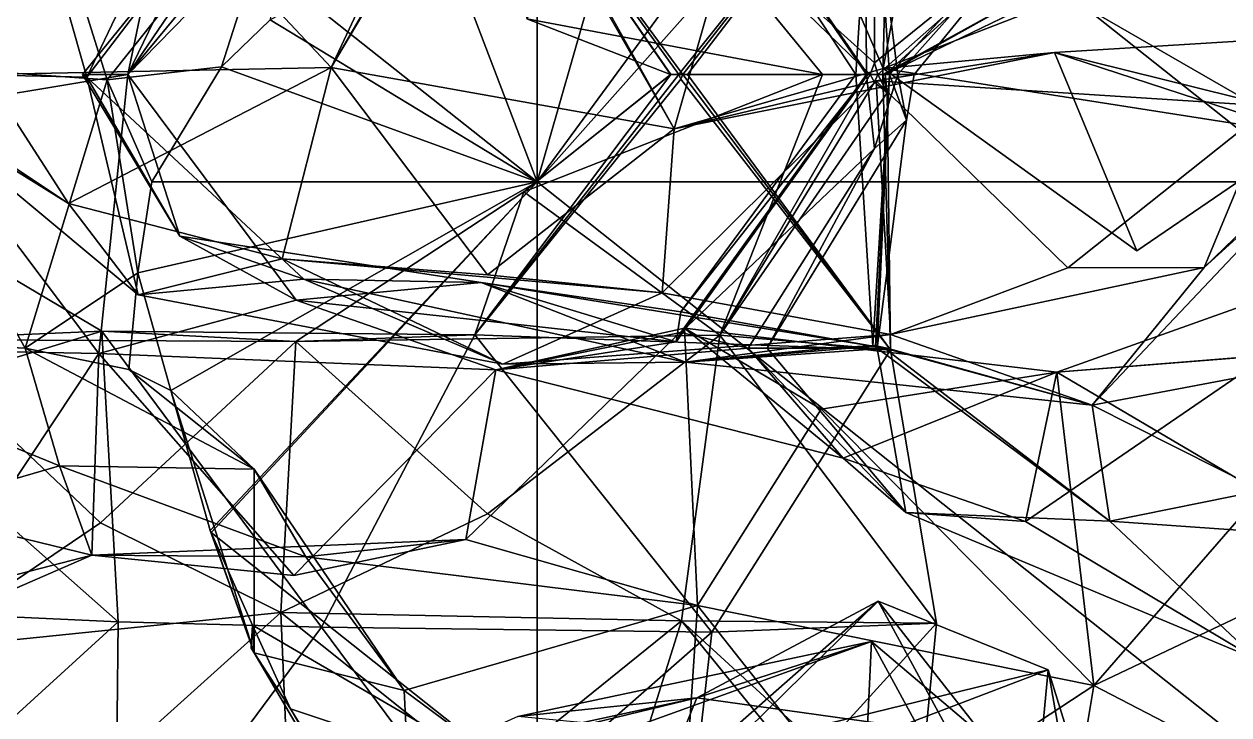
# Model space of a CAD drawing. Extents: x 290034 to 295698, y 4553723 to 4561693.
# Drawn here: x 294186.6 to 294265, y 4559275 to 4559320 of the extents above; entities that cross this region are included whole.
import ezdxf

# ---------------------------------------------------------------- set-up
doc = ezdxf.new("R2010")
doc.units = 0
doc.layers.add('Au_ppm_Pref_-_0_2', color=7, linetype='CONTINUOUS')

msp = doc.modelspace()

# ---------------------------------------------------------------- linework, layer by layer
at = {"layer": 'Au_ppm_Pref_-_0_2'}
for points in [[(294201.362, 4559338.942, 1860.207), (294190.685, 4559316.561, 1859.151), (294185.561, 4559334.552, 1858.657)], [(294197.74, 4559325.82, 1864.948), (294190.685, 4559316.561, 1859.151), (294201.362, 4559338.942, 1860.207)], [(294241.962, 4559317.489, 1811.746), (294226.609, 4559331.372, 1813.852), (294242.009, 4559337.862, 1816.168)], [(294241.962, 4559317.489, 1811.746), (294242.009, 4559337.862, 1816.168), (294254.561, 4559327.673, 1813.787)], [(294254.561, 4559321.804, 1831.002), (294270.12, 4559312.811, 1835.297), (294268.085, 4559335.529, 1830.456)], [(294174.152, 4559334.523, 1846.656), (294184.073, 4559316.734, 1843.598), (294190.927, 4559333.92, 1841.867)], [(294191.999, 4559316.383, 1893.93), (294176.148, 4559317.516, 1889.755), (294186.32, 4559334.552, 1891.178)], [(294190.685, 4559316.561, 1859.151), (294176.632, 4559316.873, 1853.294), (294185.561, 4559334.552, 1858.657)], [(294191.999, 4559316.383, 1893.93), (294186.32, 4559334.552, 1891.178), (294204.018, 4559331.457, 1893.544)], [(294206.588, 4559317.189, 1841.887), (294214.735, 4559334.552, 1841.191), (294190.927, 4559333.92, 1841.867)], [(294206.588, 4559317.189, 1841.887), (294216.357, 4559333.977, 1841.191), (294214.735, 4559334.552, 1841.191)], [(294206.588, 4559317.189, 1841.887), (294228.927, 4559313.202, 1840.49), (294216.764, 4559334.364, 1841.128)], [(294206.588, 4559317.189, 1841.887), (294216.764, 4559334.364, 1841.128), (294216.357, 4559333.977, 1841.191)], [(294219.326, 4559320.357, 1811.494), (294228.677, 4559316.734, 1805.878), (294216.569, 4559334.293, 1805.616)], [(294242.946, 4559333.922, 1805.022), (294216.569, 4559334.293, 1805.616), (294229.363, 4559316.918, 1805.493)], [(294228.677, 4559316.734, 1805.878), (294228.703, 4559316.734, 1805.555), (294216.569, 4559334.293, 1805.616)], [(294228.703, 4559316.734, 1805.555), (294229.22, 4559316.734, 1805.487), (294216.569, 4559334.293, 1805.616)], [(294229.22, 4559316.734, 1805.487), (294229.363, 4559316.918, 1805.493), (294216.569, 4559334.293, 1805.616)], [(294216.764, 4559334.364, 1841.128), (294228.927, 4559313.202, 1840.49), (294217.008, 4559334.552, 1841.076)], [(294228.927, 4559313.202, 1840.49), (294235.031, 4559334.552, 1836.398), (294217.008, 4559334.552, 1841.076)], [(294235.031, 4559334.552, 1836.398), (294228.927, 4559313.202, 1840.49), (294242.534, 4559317.125, 1835.5)], [(294241.544, 4559316.734, 1870.887), (294229.363, 4559334.364, 1870.95), (294229.309, 4559334.476, 1870.887)], [(294241.544, 4559316.734, 1870.887), (294229.309, 4559334.476, 1870.887), (294229.363, 4559334.084, 1870.731)], [(294241.451, 4559316.734, 1871.128), (294241.337, 4559333.73, 1877.057), (294229.363, 4559334.364, 1870.95)], [(294241.544, 4559316.734, 1870.887), (294241.451, 4559316.734, 1871.128), (294229.363, 4559334.364, 1870.95)], [(294235.031, 4559334.552, 1836.398), (294242.534, 4559317.125, 1835.5), (294245.742, 4559334.552, 1831.094)], [(294242.534, 4559317.125, 1835.5), (294254.561, 4559321.804, 1831.002), (294245.742, 4559334.552, 1831.094)], [(294196.353, 4559331.059, 1877.481), (294179.036, 4559334.061, 1883.545), (294179.515, 4559314.447, 1877.447)], [(294190.927, 4559333.92, 1841.867), (294184.073, 4559316.734, 1843.598), (294206.588, 4559317.189, 1841.887)], [(294204.831, 4559333.609, 1870.887), (294204.164, 4559329.813, 1872.467), (294193.353, 4559316.734, 1870.733)], [(294204.164, 4559327.801, 1868.637), (294204.831, 4559333.609, 1870.887), (294193.353, 4559316.734, 1870.733)], [(294240.746, 4559316.734, 1870.314), (294229.363, 4559334.084, 1870.731), (294241.825, 4559333.383, 1864.463)], [(294241.544, 4559316.734, 1870.887), (294229.363, 4559334.084, 1870.731), (294240.746, 4559316.734, 1870.314)], [(294229.486, 4559316.734, 1805.496), (294242.946, 4559333.922, 1805.022), (294229.363, 4559316.918, 1805.493)], [(294229.79, 4559316.734, 1805.555), (294242.946, 4559333.922, 1805.022), (294229.486, 4559316.734, 1805.496)], [(294242.521, 4559316.734, 1811.231), (294242.946, 4559333.922, 1805.022), (294229.79, 4559316.734, 1805.555)], [(294242.948, 4559316.734, 1870.422), (294240.746, 4559316.734, 1870.314), (294241.825, 4559333.383, 1864.463)], [(294243.496, 4559316.734, 1871.611), (294256.181, 4559331.009, 1871.39), (294241.337, 4559333.73, 1877.057)], [(294241.451, 4559316.734, 1871.128), (294243.496, 4559316.734, 1871.611), (294241.337, 4559333.73, 1877.057)], [(294242.948, 4559316.734, 1870.422), (294241.825, 4559333.383, 1864.463), (294256.181, 4559331.009, 1871.39)], [(294254.561, 4559323.402, 1807.778), (294242.946, 4559333.922, 1805.022), (294242.521, 4559316.734, 1811.231)], [(294236.168, 4559331.794, 1897.101), (294240.691, 4559333.023, 1897.174), (294220, 4559309.761, 1897.309)], [(294240.691, 4559333.023, 1897.174), (294270, 4559309.761, 1898.476), (294220, 4559309.761, 1897.309)], [(294270, 4559309.761, 1898.476), (294240.691, 4559333.023, 1897.174), (294270, 4559325.823, 1895.47)], [(294226.084, 4559330.959, 1896.888), (294236.168, 4559331.794, 1897.101), (294220, 4559309.761, 1897.309)], [(294196.353, 4559331.059, 1877.481), (294179.515, 4559314.447, 1877.447), (294193.353, 4559316.734, 1870.733)], [(294199.441, 4559317.231, 1898.656), (294191.999, 4559316.383, 1893.93), (294204.018, 4559331.457, 1893.544)], [(294196.353, 4559331.059, 1877.481), (294193.353, 4559316.734, 1870.733), (294204.164, 4559329.813, 1872.467)], [(294199.441, 4559317.231, 1898.656), (294204.018, 4559331.457, 1893.544), (294202.627, 4559320.292, 1899.1)], [(294226.609, 4559331.372, 1813.852), (294238.581, 4559316.734, 1811.494), (294219.326, 4559320.357, 1811.494)], [(294220, 4559330.644, 1896.755), (294226.084, 4559330.959, 1896.888), (294220, 4559309.761, 1897.309)], [(294241.962, 4559317.489, 1811.746), (294241.691, 4559316.734, 1811.622), (294226.609, 4559331.372, 1813.852)], [(294226.609, 4559331.372, 1813.852), (294241.691, 4559316.734, 1811.622), (294238.581, 4559316.734, 1811.494)], [(294244.542, 4559316.734, 1870.887), (294242.948, 4559316.734, 1870.422), (294256.181, 4559331.009, 1871.39)], [(294243.496, 4559316.734, 1871.611), (294244.542, 4559316.734, 1870.887), (294256.181, 4559331.009, 1871.39)], [(294220, 4559309.761, 1897.309), (294212.474, 4559329.481, 1897.939), (294220, 4559330.644, 1896.755)], [(294205.013, 4559321.656, 1899.29), (294212.474, 4559329.481, 1897.939), (294220, 4559309.761, 1897.309)], [(294204.164, 4559327.801, 1868.637), (294193.353, 4559316.734, 1870.733), (294197.74, 4559325.82, 1864.948)], [(294241.962, 4559317.489, 1811.746), (294254.561, 4559327.673, 1813.787), (294242.178, 4559316.734, 1811.596)], [(294254.561, 4559327.673, 1813.787), (294242.654, 4559316.734, 1811.494), (294242.178, 4559316.734, 1811.596)], [(294254.561, 4559327.673, 1813.787), (294260.912, 4559325.571, 1811.494), (294242.654, 4559316.734, 1811.494)], [(294193.353, 4559316.734, 1870.733), (294190.406, 4559316.734, 1864.948), (294197.74, 4559325.82, 1864.948)], [(294197.74, 4559325.82, 1864.948), (294190.406, 4559316.734, 1864.948), (294190.685, 4559316.561, 1859.151)], [(294254.561, 4559323.402, 1807.778), (294242.654, 4559316.734, 1811.494), (294260.912, 4559325.571, 1811.494)], [(294254.561, 4559323.402, 1807.778), (294242.521, 4559316.734, 1811.231), (294242.654, 4559316.734, 1811.494)], [(294202.627, 4559320.292, 1899.1), (294205.013, 4559321.656, 1899.29), (294220, 4559309.761, 1897.309)], [(294242.534, 4559317.125, 1835.5), (294270.12, 4559312.811, 1835.297), (294254.561, 4559321.804, 1831.002)], [(294199.441, 4559317.231, 1898.656), (294202.627, 4559320.292, 1899.1), (294220, 4559309.761, 1897.309)], [(294219.326, 4559320.357, 1811.494), (294238.581, 4559316.734, 1811.494), (294228.677, 4559316.734, 1805.878)], [(294279.422, 4559319.753, 1840.808), (294253.692, 4559318.167, 1840.906), (294267.807, 4559314.676, 1846.689)], [(294279.422, 4559319.753, 1840.808), (294270.12, 4559312.811, 1835.297), (294253.692, 4559318.167, 1840.906)], [(294253.692, 4559318.167, 1840.906), (294228.927, 4559313.202, 1840.49), (294242.073, 4559316.321, 1847.136)], [(294228.927, 4559313.202, 1840.49), (294253.692, 4559318.167, 1840.906), (294242.534, 4559317.125, 1835.5)], [(294267.807, 4559314.676, 1846.689), (294253.692, 4559318.167, 1840.906), (294242.073, 4559316.321, 1847.136)], [(294253.692, 4559318.167, 1840.906), (294259.052, 4559305.267, 1835.251), (294242.534, 4559317.125, 1835.5)], [(294253.692, 4559318.167, 1840.906), (294270.12, 4559312.811, 1835.297), (294259.052, 4559305.267, 1835.251)], [(294263.44, 4559304.177, 1853.069), (294271.812, 4559311.769, 1858.096), (294277.802, 4559318.068, 1853.592)], [(294263.44, 4559304.177, 1853.069), (294277.802, 4559318.068, 1853.592), (294267.807, 4559314.676, 1846.689)], [(294176.148, 4559317.516, 1889.755), (294186.658, 4559298.916, 1893.489), (294167.843, 4559299.879, 1887.803)], [(294175.957, 4559316.734, 1847.13), (294176.632, 4559316.873, 1853.294), (294189.495, 4559308.34, 1847.098)], [(294191.999, 4559316.383, 1893.93), (294186.658, 4559298.916, 1893.489), (294176.148, 4559317.516, 1889.755)], [(294190.685, 4559316.561, 1859.151), (294194.019, 4559302.386, 1853.069), (294176.632, 4559316.873, 1853.294)], [(294194.019, 4559302.386, 1853.069), (294189.495, 4559308.34, 1847.098), (294176.632, 4559316.873, 1853.294)], [(294206.588, 4559317.189, 1841.887), (294184.073, 4559316.734, 1843.598), (294189.495, 4559308.34, 1847.098)], [(294203.407, 4559304.73, 1847.456), (294206.588, 4559317.189, 1841.887), (294189.495, 4559308.34, 1847.098)], [(294194.916, 4559309.761, 1897.54), (294191.999, 4559316.383, 1893.93), (294199.441, 4559317.231, 1898.656)], [(294194.916, 4559309.761, 1897.54), (294199.441, 4559317.231, 1898.656), (294220, 4559309.761, 1897.309)], [(294203.407, 4559304.73, 1847.456), (294216.764, 4559303.698, 1842.785), (294206.588, 4559317.189, 1841.887)], [(294216.764, 4559303.698, 1842.785), (294228.927, 4559313.202, 1840.49), (294206.588, 4559317.189, 1841.887)], [(294229.22, 4559316.734, 1805.487), (294229.486, 4559316.734, 1805.496), (294229.363, 4559316.918, 1805.493)], [(294241.962, 4559317.489, 1811.746), (294242.178, 4559316.734, 1811.596), (294241.691, 4559316.734, 1811.622)], [(294242.534, 4559317.125, 1835.5), (294259.052, 4559305.267, 1835.251), (294270.12, 4559312.811, 1835.297)], [(294175.957, 4559316.734, 1847.13), (294189.495, 4559308.34, 1847.098), (294184.073, 4559316.734, 1843.598)], [(294179.515, 4559314.447, 1877.447), (294191.463, 4559298.563, 1876.24), (294193.353, 4559316.734, 1870.733)], [(294191.999, 4559316.383, 1893.93), (294193.999, 4559303.827, 1898.432), (294186.658, 4559298.916, 1893.489)], [(294193.353, 4559316.734, 1870.733), (294196.73, 4559306.22, 1864.948), (294190.406, 4559316.734, 1864.948)], [(294190.406, 4559316.734, 1864.948), (294196.73, 4559306.22, 1864.948), (294190.685, 4559316.561, 1859.151)], [(294196.73, 4559306.22, 1864.948), (294204.808, 4559303.422, 1859.546), (294190.685, 4559316.561, 1859.151)], [(294194.019, 4559302.386, 1853.069), (294190.685, 4559316.561, 1859.151), (294204.808, 4559303.422, 1859.546)], [(294204.318, 4559302.052, 1870.698), (294193.353, 4559316.734, 1870.733), (294191.463, 4559298.563, 1876.24)], [(294191.999, 4559316.383, 1893.93), (294194.916, 4559309.761, 1897.54), (294193.999, 4559303.827, 1898.432)], [(294204.318, 4559302.052, 1870.698), (294196.73, 4559306.22, 1864.948), (294193.353, 4559316.734, 1870.733)], [(294219.127, 4559309.104, 1810.065), (294215.942, 4559299.78, 1804.461), (294228.703, 4559316.734, 1805.555)], [(294229.22, 4559316.734, 1805.487), (294215.942, 4559299.78, 1804.461), (294229.363, 4559316.436, 1805.455)], [(294228.703, 4559316.734, 1805.555), (294215.942, 4559299.78, 1804.461), (294229.22, 4559316.734, 1805.487)], [(294215.942, 4559299.78, 1804.461), (294243.013, 4559298.814, 1805.377), (294229.363, 4559316.436, 1805.455)], [(294219.127, 4559309.104, 1810.065), (294228.703, 4559316.734, 1805.555), (294228.677, 4559316.734, 1805.878)], [(294231.9, 4559299.767, 1812.57), (294219.127, 4559309.104, 1810.065), (294238.581, 4559316.734, 1811.494)], [(294219.127, 4559309.104, 1810.065), (294228.677, 4559316.734, 1805.878), (294238.581, 4559316.734, 1811.494)], [(294228.927, 4559313.202, 1840.49), (294228.139, 4559302.519, 1847.754), (294242.073, 4559316.321, 1847.136)], [(294243.018, 4559299.799, 1853.649), (294242.073, 4559316.321, 1847.136), (294228.139, 4559302.519, 1847.754)], [(294241.544, 4559316.734, 1870.887), (294229.065, 4559299.338, 1870.887), (294229.363, 4559299.937, 1871.228)], [(294241.544, 4559316.734, 1870.887), (294229.363, 4559301.289, 1870.096), (294229.065, 4559299.338, 1870.887)], [(294229.363, 4559316.436, 1805.455), (294229.486, 4559316.734, 1805.496), (294229.22, 4559316.734, 1805.487)], [(294241.544, 4559316.734, 1870.887), (294229.363, 4559299.937, 1871.228), (294241.451, 4559316.734, 1871.128)], [(294241.962, 4559311.924, 1872.491), (294241.451, 4559316.734, 1871.128), (294229.363, 4559299.937, 1871.228)], [(294241.544, 4559316.734, 1870.887), (294240.746, 4559316.734, 1870.314), (294229.363, 4559301.289, 1870.096)], [(294240.746, 4559316.734, 1870.314), (294241.86, 4559299.06, 1864.948), (294229.363, 4559301.289, 1870.096)], [(294229.363, 4559316.436, 1805.455), (294243.013, 4559298.814, 1805.377), (294229.486, 4559316.734, 1805.496)], [(294229.486, 4559316.734, 1805.496), (294243.013, 4559298.814, 1805.377), (294229.79, 4559316.734, 1805.555)], [(294243.013, 4559298.814, 1805.377), (294242.521, 4559316.734, 1811.231), (294229.79, 4559316.734, 1805.555)], [(294241.962, 4559316.239, 1811.659), (294231.9, 4559299.767, 1812.57), (294241.691, 4559316.734, 1811.622)], [(294231.9, 4559299.767, 1812.57), (294238.581, 4559316.734, 1811.494), (294241.691, 4559316.734, 1811.622)], [(294242.802, 4559315.545, 1811.494), (294231.9, 4559299.767, 1812.57), (294241.962, 4559316.239, 1811.659)], [(294242.948, 4559316.734, 1870.422), (294241.86, 4559299.06, 1864.948), (294240.746, 4559316.734, 1870.314)], [(294241.962, 4559311.924, 1872.491), (294243.496, 4559316.734, 1871.611), (294241.451, 4559316.734, 1871.128)], [(294241.691, 4559316.734, 1811.622), (294242.178, 4559316.734, 1811.596), (294241.962, 4559316.239, 1811.659)], [(294242.948, 4559316.734, 1870.422), (294242.043, 4559299.031, 1864.948), (294241.86, 4559299.06, 1864.948)], [(294244.058, 4559313.769, 1870.887), (294243.496, 4559316.734, 1871.611), (294241.962, 4559311.924, 1872.491)], [(294242.802, 4559315.545, 1811.494), (294241.962, 4559316.239, 1811.659), (294242.178, 4559316.734, 1811.596)], [(294242.948, 4559316.734, 1870.422), (294242.151, 4559298.916, 1865.037), (294242.043, 4559299.031, 1864.948)], [(294243.018, 4559299.799, 1853.649), (294254.561, 4559304.159, 1848.878), (294242.073, 4559316.321, 1847.136)], [(294254.561, 4559304.159, 1848.878), (294267.807, 4559314.676, 1846.689), (294242.073, 4559316.321, 1847.136)], [(294242.948, 4559316.734, 1870.422), (294244.058, 4559313.769, 1870.887), (294242.151, 4559298.916, 1865.037)], [(294242.654, 4559316.734, 1811.494), (294242.802, 4559315.545, 1811.494), (294242.178, 4559316.734, 1811.596)], [(294242.521, 4559316.734, 1811.231), (294243.013, 4559298.814, 1805.377), (294242.802, 4559315.545, 1811.494)], [(294242.802, 4559315.545, 1811.494), (294242.654, 4559316.734, 1811.494), (294242.521, 4559316.734, 1811.231)], [(294244.058, 4559313.769, 1870.887), (294242.948, 4559316.734, 1870.422), (294244.542, 4559316.734, 1870.887)], [(294244.542, 4559316.734, 1870.887), (294243.496, 4559316.734, 1871.611), (294244.058, 4559313.769, 1870.887)], [(294243.013, 4559298.814, 1805.377), (294231.9, 4559299.767, 1812.57), (294242.802, 4559315.545, 1811.494)], [(294263.44, 4559304.177, 1853.069), (294267.807, 4559314.676, 1846.689), (294254.561, 4559304.159, 1848.878)], [(294179.515, 4559314.447, 1877.447), (294173.179, 4559298.916, 1873.615), (294191.463, 4559298.563, 1876.24)], [(294241.962, 4559311.924, 1872.491), (294234.985, 4559298.916, 1870.887), (294244.058, 4559313.769, 1870.887)], [(294244.058, 4559313.769, 1870.887), (294234.985, 4559298.916, 1870.887), (294242.151, 4559298.916, 1865.037)], [(294228.139, 4559302.519, 1847.754), (294228.927, 4559313.202, 1840.49), (294216.764, 4559303.698, 1842.785)], [(294241.962, 4559311.924, 1872.491), (294229.363, 4559299.937, 1871.228), (294233.738, 4559298.916, 1872.95)], [(294241.962, 4559311.924, 1872.491), (294233.738, 4559298.916, 1872.95), (294234.985, 4559298.916, 1870.887)], [(294263.44, 4559304.177, 1853.069), (294256.146, 4559295.205, 1858.691), (294271.812, 4559311.769, 1858.096)], [(294256.146, 4559295.205, 1858.691), (294275.773, 4559298.916, 1863.726), (294271.812, 4559311.769, 1858.096)], [(294191.667, 4559300.036, 1804.997), (294178.969, 4559299.486, 1811.906), (294174.393, 4559310.267, 1805.555)], [(294176.551, 4559295.396, 1801.927), (294191.667, 4559300.036, 1804.997), (294174.393, 4559310.267, 1805.555)], [(294220, 4559309.761, 1897.309), (294193.999, 4559303.827, 1898.432), (294194.916, 4559309.761, 1897.54)], [(294220, 4559309.761, 1897.309), (294196.143, 4559296.163, 1899.553), (294193.999, 4559303.827, 1898.432)], [(294196.143, 4559296.163, 1899.553), (294220, 4559309.761, 1897.309), (294198.718, 4559287.036, 1900.887)], [(294220, 4559309.761, 1897.309), (294198.77, 4559286.926, 1900.903), (294198.718, 4559287.036, 1900.887)], [(294220, 4559270.076, 1903.216), (294198.77, 4559286.926, 1900.903), (294220, 4559309.761, 1897.309)], [(294231.9, 4559299.767, 1812.57), (294204.288, 4559299.35, 1811.506), (294219.127, 4559309.104, 1810.065)], [(294219.127, 4559309.104, 1810.065), (294204.288, 4559299.35, 1811.506), (294215.942, 4559299.78, 1804.461)], [(294220, 4559309.761, 1897.309), (294270, 4559309.761, 1898.476), (294270, 4559270.076, 1905.078)], [(294270, 4559270.076, 1905.078), (294220, 4559270.076, 1903.216), (294220, 4559309.761, 1897.309)], [(294189.495, 4559308.34, 1847.098), (294194.019, 4559302.386, 1853.069), (294203.407, 4559304.73, 1847.456)], [(294204.318, 4559302.052, 1870.698), (294216.366, 4559303.2, 1864.821), (294196.73, 4559306.22, 1864.948)], [(294196.73, 4559306.22, 1864.948), (294216.366, 4559303.2, 1864.821), (294204.808, 4559303.422, 1859.546)], [(294253.841, 4559297.349, 1882.555), (294273.338, 4559298.916, 1885.793), (294276.984, 4559305.615, 1883.691)], [(294276.984, 4559305.615, 1883.691), (294267.585, 4559298.434, 1876.945), (294253.841, 4559297.349, 1882.555)], [(294194.019, 4559302.386, 1853.069), (294217.764, 4559297.883, 1852.926), (294203.407, 4559304.73, 1847.456)], [(294203.407, 4559304.73, 1847.456), (294217.764, 4559297.883, 1852.926), (294228.139, 4559302.519, 1847.754)], [(294228.139, 4559302.519, 1847.754), (294216.764, 4559303.698, 1842.785), (294203.407, 4559304.73, 1847.456)], [(294193.408, 4559297.525, 1899.375), (294186.658, 4559298.916, 1893.489), (294193.999, 4559303.827, 1898.432)], [(294193.999, 4559303.827, 1898.432), (294196.143, 4559296.163, 1899.553), (294193.408, 4559297.525, 1899.375)], [(294256.146, 4559295.205, 1858.691), (294263.44, 4559304.177, 1853.069), (294243.018, 4559299.799, 1853.649)], [(294263.44, 4559304.177, 1853.069), (294254.561, 4559304.159, 1848.878), (294243.018, 4559299.799, 1853.649)], [(294204.808, 4559303.422, 1859.546), (294217.764, 4559297.883, 1852.926), (294194.019, 4559302.386, 1853.069)], [(294204.318, 4559302.052, 1870.698), (294229.065, 4559299.338, 1870.887), (294216.366, 4559303.2, 1864.821)], [(294204.808, 4559303.422, 1859.546), (294216.366, 4559303.2, 1864.821), (294229.66, 4559297.998, 1858.658)], [(294204.808, 4559303.422, 1859.546), (294229.66, 4559297.998, 1858.658), (294217.764, 4559297.883, 1852.926)], [(294216.366, 4559303.2, 1864.821), (294229.065, 4559299.338, 1870.887), (294229.363, 4559301.289, 1870.096)], [(294229.363, 4559301.289, 1870.096), (294241.86, 4559299.06, 1864.948), (294216.366, 4559303.2, 1864.821)], [(294241.86, 4559299.06, 1864.948), (294229.66, 4559297.998, 1858.658), (294216.366, 4559303.2, 1864.821)], [(294217.305, 4559297.51, 1876.699), (294204.318, 4559302.052, 1870.698), (294191.463, 4559298.563, 1876.24)], [(294204.318, 4559302.052, 1870.698), (294217.305, 4559297.51, 1876.699), (294229.065, 4559299.338, 1870.887)], [(294243.018, 4559299.799, 1853.649), (294228.139, 4559302.519, 1847.754), (294217.764, 4559297.883, 1852.926)], [(294188.908, 4559291.262, 1890.004), (294167.843, 4559299.879, 1887.803), (294186.658, 4559298.916, 1893.489)], [(294167.843, 4559299.879, 1887.803), (294188.908, 4559291.262, 1890.004), (294178.966, 4559288.367, 1886.282)], [(294192.724, 4559281.098, 1801.603), (294191.667, 4559300.036, 1804.997), (294176.551, 4559295.396, 1801.927)], [(294204.288, 4559299.35, 1811.506), (294178.969, 4559299.486, 1811.906), (294191.667, 4559300.036, 1804.997)], [(294204.288, 4559299.35, 1811.506), (294191.667, 4559300.036, 1804.997), (294215.942, 4559299.78, 1804.461)], [(294192.724, 4559281.098, 1801.603), (294205.969, 4559280.742, 1803.07), (294191.667, 4559300.036, 1804.997)], [(294205.969, 4559280.742, 1803.07), (294215.942, 4559299.78, 1804.461), (294191.667, 4559300.036, 1804.997)], [(294204.288, 4559299.35, 1811.506), (294231.9, 4559299.767, 1812.57), (294216.764, 4559288.136, 1813.84)], [(294205.969, 4559280.742, 1803.07), (294231.375, 4559280.436, 1804.411), (294215.942, 4559299.78, 1804.461)], [(294229.592, 4559300.223, 1882.713), (294215.368, 4559286.458, 1883.895), (294230.449, 4559282.158, 1889.351)], [(294229.592, 4559300.223, 1882.713), (294217.305, 4559297.51, 1876.699), (294215.368, 4559286.458, 1883.895)], [(294231.375, 4559280.436, 1804.411), (294243.013, 4559298.814, 1805.377), (294215.942, 4559299.78, 1804.461)], [(294229.412, 4559281.158, 1817.466), (294216.764, 4559288.136, 1813.84), (294231.9, 4559299.767, 1812.57)], [(294229.592, 4559300.223, 1882.713), (294239.921, 4559291.758, 1878.25), (294217.305, 4559297.51, 1876.699)], [(294233.738, 4559298.916, 1872.95), (294229.363, 4559299.937, 1871.228), (294217.305, 4559297.51, 1876.699)], [(294229.363, 4559299.937, 1871.228), (294229.065, 4559299.338, 1870.887), (294217.305, 4559297.51, 1876.699)], [(294229.66, 4559297.998, 1858.658), (294243.018, 4559299.799, 1853.649), (294217.764, 4559297.883, 1852.926)], [(294229.412, 4559281.158, 1817.466), (294231.9, 4559299.767, 1812.57), (294245.998, 4559281.01, 1811.373)], [(294229.592, 4559300.223, 1882.713), (294238.5, 4559294.955, 1887.539), (294253.841, 4559297.349, 1882.555)], [(294229.592, 4559300.223, 1882.713), (294230.449, 4559282.158, 1889.351), (294238.5, 4559294.955, 1887.539)], [(294229.592, 4559300.223, 1882.713), (294253.841, 4559297.349, 1882.555), (294239.921, 4559291.758, 1878.25)], [(294243.018, 4559299.799, 1853.649), (294229.66, 4559297.998, 1858.658), (294256.146, 4559295.205, 1858.691)], [(294245.998, 4559281.01, 1811.373), (294231.9, 4559299.767, 1812.57), (294243.013, 4559298.814, 1805.377)], [(294173.179, 4559298.916, 1873.615), (294179.372, 4559280.389, 1876.687), (294191.463, 4559298.563, 1876.24)], [(294191.565, 4559287.553, 1813.646), (294179.334, 4559279.247, 1815.669), (294178.969, 4559299.486, 1811.906)], [(294204.288, 4559299.35, 1811.506), (294191.565, 4559287.553, 1813.646), (294178.969, 4559299.486, 1811.906)], [(294193.408, 4559297.525, 1899.375), (294201.58, 4559291.049, 1893.241), (294186.658, 4559298.916, 1893.489)], [(294201.58, 4559291.049, 1893.241), (294188.908, 4559291.262, 1890.004), (294186.658, 4559298.916, 1893.489)], [(294203.321, 4559281.697, 1817.645), (294191.565, 4559287.553, 1813.646), (294204.288, 4559299.35, 1811.506)], [(294203.321, 4559281.697, 1817.645), (294204.288, 4559299.35, 1811.506), (294216.764, 4559288.136, 1813.84)], [(294239.921, 4559291.758, 1878.25), (294233.738, 4559298.916, 1872.95), (294217.305, 4559297.51, 1876.699)], [(294241.86, 4559299.06, 1864.948), (294239.042, 4559298.916, 1863.571), (294229.66, 4559297.998, 1858.658)], [(294242.793, 4559298.916, 1864.556), (294256.146, 4559295.205, 1858.691), (294229.66, 4559297.998, 1858.658)], [(294242.793, 4559298.916, 1864.556), (294229.66, 4559297.998, 1858.658), (294239.042, 4559298.916, 1863.571)], [(294231.375, 4559280.436, 1804.411), (294245.998, 4559281.01, 1811.373), (294243.013, 4559298.814, 1805.377)], [(294239.921, 4559291.758, 1878.25), (294244.019, 4559288.223, 1872.293), (294233.738, 4559298.916, 1872.95)], [(294234.985, 4559298.916, 1870.887), (294233.738, 4559298.916, 1872.95), (294244.019, 4559288.223, 1872.293)], [(294234.985, 4559298.916, 1870.887), (294244.019, 4559288.223, 1872.293), (294242.151, 4559298.916, 1865.037)], [(294241.86, 4559299.06, 1864.948), (294241.962, 4559299.103, 1864.886), (294239.042, 4559298.916, 1863.571)], [(294241.962, 4559299.103, 1864.886), (294242.793, 4559298.916, 1864.556), (294239.042, 4559298.916, 1863.571)], [(294241.86, 4559299.06, 1864.948), (294242.043, 4559299.031, 1864.948), (294241.962, 4559299.103, 1864.886)], [(294242.043, 4559299.031, 1864.948), (294242.793, 4559298.916, 1864.556), (294241.962, 4559299.103, 1864.886)], [(294242.151, 4559298.916, 1865.037), (294242.629, 4559298.916, 1864.948), (294242.043, 4559299.031, 1864.948)], [(294242.629, 4559298.916, 1864.948), (294242.793, 4559298.916, 1864.556), (294242.043, 4559299.031, 1864.948)], [(294244.019, 4559288.223, 1872.293), (294257.296, 4559287.646, 1865.841), (294242.151, 4559298.916, 1865.037)], [(294242.629, 4559298.916, 1864.948), (294242.151, 4559298.916, 1865.037), (294257.296, 4559287.646, 1865.841)], [(294242.629, 4559298.916, 1864.948), (294257.296, 4559287.646, 1865.841), (294256.146, 4559295.205, 1858.691)], [(294242.629, 4559298.916, 1864.948), (294256.146, 4559295.205, 1858.691), (294242.793, 4559298.916, 1864.556)], [(294273.338, 4559298.916, 1885.793), (294253.841, 4559297.349, 1882.555), (294267.16, 4559289.489, 1885.563)], [(294275.773, 4559298.916, 1863.726), (294256.146, 4559295.205, 1858.691), (294267.16, 4559289.643, 1861.857)], [(294191.007, 4559285.433, 1883.527), (294191.463, 4559298.563, 1876.24), (294179.372, 4559280.389, 1876.687)], [(294191.007, 4559285.433, 1883.527), (294204.164, 4559284.111, 1877.831), (294191.463, 4559298.563, 1876.24)], [(294204.164, 4559284.111, 1877.831), (294217.305, 4559297.51, 1876.699), (294191.463, 4559298.563, 1876.24)], [(294253.841, 4559297.349, 1882.555), (294267.585, 4559298.434, 1876.945), (294251.805, 4559287.631, 1875.948)], [(294267.585, 4559298.434, 1876.945), (294266.904, 4559278.621, 1870.89), (294251.805, 4559287.631, 1875.948)], [(294201.58, 4559291.049, 1893.241), (294193.408, 4559297.525, 1899.375), (294196.143, 4559296.163, 1899.553)], [(294215.368, 4559286.458, 1883.895), (294217.305, 4559297.51, 1876.699), (294204.164, 4559284.111, 1877.831)], [(294256.258, 4559276.959, 1887.49), (294253.841, 4559297.349, 1882.555), (294238.5, 4559294.955, 1887.539)], [(294239.921, 4559291.758, 1878.25), (294253.841, 4559297.349, 1882.555), (294251.805, 4559287.631, 1875.948)], [(294267.16, 4559289.489, 1885.563), (294253.841, 4559297.349, 1882.555), (294256.258, 4559276.959, 1887.49)], [(294198.718, 4559287.036, 1900.887), (294201.585, 4559279.088, 1900.945), (294196.143, 4559296.163, 1899.553)], [(294201.585, 4559279.088, 1900.945), (294201.58, 4559291.049, 1893.241), (294196.143, 4559296.163, 1899.553)], [(294192.724, 4559281.098, 1801.603), (294176.551, 4559295.396, 1801.927), (294167.8, 4559282.259, 1799.285)], [(294230.449, 4559282.158, 1889.351), (294256.258, 4559276.959, 1887.49), (294238.5, 4559294.955, 1887.539)], [(294267.16, 4559289.643, 1861.857), (294256.146, 4559295.205, 1858.691), (294257.296, 4559287.646, 1865.841)], [(294239.921, 4559291.758, 1878.25), (294251.805, 4559287.631, 1875.948), (294244.019, 4559288.223, 1872.293)], [(294191.007, 4559285.433, 1883.527), (294178.966, 4559288.367, 1886.282), (294188.908, 4559291.262, 1890.004)], [(294204.938, 4559285.327, 1889.144), (294188.908, 4559291.262, 1890.004), (294201.58, 4559291.049, 1893.241)], [(294204.938, 4559285.327, 1889.144), (294191.007, 4559285.433, 1883.527), (294188.908, 4559291.262, 1890.004)], [(294204.938, 4559285.327, 1889.144), (294201.58, 4559291.049, 1893.241), (294211.338, 4559276.62, 1893.803)], [(294211.338, 4559276.62, 1893.803), (294201.58, 4559291.049, 1893.241), (294201.585, 4559279.088, 1900.945)], [(294276.05, 4559286.345, 1890.568), (294267.16, 4559289.489, 1885.563), (294256.258, 4559276.959, 1887.49)], [(294277.379, 4559286.236, 1865.538), (294267.16, 4559289.643, 1861.857), (294257.296, 4559287.646, 1865.841)], [(294191.007, 4559285.433, 1883.527), (294167.208, 4559279.298, 1883.175), (294178.966, 4559288.367, 1886.282)], [(294203.321, 4559281.697, 1817.645), (294216.764, 4559288.136, 1813.84), (294229.412, 4559281.158, 1817.466)], [(294251.805, 4559287.631, 1875.948), (294266.904, 4559278.621, 1870.89), (294244.019, 4559288.223, 1872.293)], [(294257.296, 4559287.646, 1865.841), (294244.019, 4559288.223, 1872.293), (294266.904, 4559278.621, 1870.89)], [(294191.565, 4559287.553, 1813.646), (294203.321, 4559281.697, 1817.645), (294179.334, 4559279.247, 1815.669)], [(294198.77, 4559286.926, 1900.903), (294201.585, 4559279.088, 1900.945), (294198.718, 4559287.036, 1900.887)], [(294277.379, 4559286.236, 1865.538), (294257.296, 4559287.646, 1865.841), (294266.904, 4559278.621, 1870.89)], [(294204.938, 4559285.327, 1889.144), (294215.368, 4559286.458, 1883.895), (294191.007, 4559285.433, 1883.527)], [(294215.368, 4559286.458, 1883.895), (294204.164, 4559284.111, 1877.831), (294191.007, 4559285.433, 1883.527)], [(294201.481, 4559280.879, 1901.592), (294198.77, 4559286.926, 1900.903), (294220, 4559270.076, 1903.216)], [(294201.585, 4559279.088, 1900.945), (294198.77, 4559286.926, 1900.903), (294201.481, 4559280.879, 1901.592)], [(294204.938, 4559285.327, 1889.144), (294230.449, 4559282.158, 1889.351), (294215.368, 4559286.458, 1883.895)], [(294267.16, 4559271.278, 1891.371), (294276.05, 4559286.345, 1890.568), (294256.258, 4559276.959, 1887.49)], [(294191.007, 4559285.433, 1883.527), (294179.372, 4559280.389, 1876.687), (294167.208, 4559279.298, 1883.175)], [(294204.938, 4559285.327, 1889.144), (294211.338, 4559276.62, 1893.803), (294230.449, 4559282.158, 1889.351)], [(294227.839, 4559269.816, 1836.711), (294242.201, 4559282.44, 1835.377), (294230.402, 4559276.15, 1841.525)], [(294227.839, 4559269.816, 1836.711), (294232.481, 4559272.899, 1830.575), (294242.201, 4559282.44, 1835.377)], [(294230.402, 4559276.15, 1841.525), (294242.201, 4559282.44, 1835.377), (294249.198, 4559273.513, 1841.191)], [(294242.201, 4559282.44, 1835.377), (294232.481, 4559272.899, 1830.575), (294253.271, 4559277.969, 1828.877)], [(294251.989, 4559264.381, 1835.162), (294249.198, 4559273.513, 1841.191), (294242.201, 4559282.44, 1835.377)], [(294251.989, 4559264.381, 1835.162), (294242.201, 4559282.44, 1835.377), (294253.271, 4559277.969, 1828.877)], [(294192.724, 4559281.098, 1801.603), (294167.8, 4559282.259, 1799.285), (294176.285, 4559266.126, 1800.049)], [(294203.321, 4559281.697, 1817.645), (294186.166, 4559266.264, 1818.167), (294179.334, 4559279.247, 1815.669)], [(294203.986, 4559265.763, 1824.232), (294186.166, 4559266.264, 1818.167), (294203.321, 4559281.697, 1817.645)], [(294203.986, 4559265.763, 1824.232), (294203.321, 4559281.697, 1817.645), (294216.764, 4559270.961, 1819.994)], [(294229.412, 4559281.158, 1817.466), (294216.764, 4559270.961, 1819.994), (294203.321, 4559281.697, 1817.645)], [(294211.338, 4559276.62, 1893.803), (294229.212, 4559263.385, 1893.971), (294230.449, 4559282.158, 1889.351)], [(294230.449, 4559282.158, 1889.351), (294229.212, 4559263.385, 1893.971), (294241.962, 4559267.575, 1890.137)], [(294241.962, 4559267.575, 1890.137), (294256.258, 4559276.959, 1887.49), (294230.449, 4559282.158, 1889.351)], [(294176.285, 4559266.126, 1800.049), (294192.536, 4559262.606, 1804.941), (294192.724, 4559281.098, 1801.603)], [(294205.969, 4559280.742, 1803.07), (294192.724, 4559281.098, 1801.603), (294192.536, 4559262.606, 1804.941)], [(294203.952, 4559275.441, 1902.213), (294201.38, 4559279.375, 1901.741), (294201.481, 4559280.879, 1901.592)], [(294201.585, 4559279.088, 1900.945), (294201.481, 4559280.879, 1901.592), (294201.38, 4559279.375, 1901.741)], [(294203.952, 4559275.441, 1902.213), (294201.481, 4559280.879, 1901.592), (294220, 4559270.076, 1903.216)], [(294226.479, 4559271.798, 1824.853), (294216.764, 4559270.961, 1819.994), (294229.412, 4559281.158, 1817.466)], [(294226.479, 4559271.798, 1824.853), (294229.412, 4559281.158, 1817.466), (294238.895, 4559272.481, 1824.799)], [(294229.392, 4559262.715, 1811.04), (294244.249, 4559262.885, 1817.349), (294245.998, 4559281.01, 1811.373)], [(294229.392, 4559262.715, 1811.04), (294245.998, 4559281.01, 1811.373), (294231.375, 4559280.436, 1804.411)], [(294238.895, 4559272.481, 1824.799), (294229.412, 4559281.158, 1817.466), (294244.249, 4559262.885, 1817.349)], [(294229.412, 4559281.158, 1817.466), (294245.998, 4559281.01, 1811.373), (294244.249, 4559262.885, 1817.349)], [(294216.143, 4559267.063, 1806.303), (294205.969, 4559280.742, 1803.07), (294192.536, 4559262.606, 1804.941)], [(294216.143, 4559267.063, 1806.303), (294231.375, 4559280.436, 1804.411), (294205.969, 4559280.742, 1803.07)], [(294216.143, 4559267.063, 1806.303), (294229.392, 4559262.715, 1811.04), (294231.375, 4559280.436, 1804.411)], [(294201.585, 4559279.088, 1900.945), (294201.38, 4559279.375, 1901.741), (294203.952, 4559275.441, 1902.213)], [(294218.756, 4559274.935, 1846.015), (294241.772, 4559279.813, 1846.791), (294226.23, 4559274.209, 1852.25)], [(294218.756, 4559274.935, 1846.015), (294230.402, 4559276.15, 1841.525), (294241.772, 4559279.813, 1846.791)], [(294226.23, 4559274.209, 1852.25), (294241.772, 4559279.813, 1846.791), (294241.003, 4559263.28, 1852.994)], [(294230.402, 4559276.15, 1841.525), (294249.198, 4559273.513, 1841.191), (294241.772, 4559279.813, 1846.791)], [(294241.772, 4559279.813, 1846.791), (294250.792, 4559263.28, 1846.063), (294241.003, 4559263.28, 1852.994)], [(294249.198, 4559273.513, 1841.191), (294250.792, 4559263.28, 1846.063), (294241.772, 4559279.813, 1846.791)], [(294203.952, 4559275.441, 1902.213), (294212.11, 4559261.129, 1899.282), (294201.585, 4559279.088, 1900.945)], [(294212.11, 4559261.129, 1899.282), (294211.338, 4559276.62, 1893.803), (294201.585, 4559279.088, 1900.945)], [(294232.481, 4559272.899, 1830.575), (294238.895, 4559272.481, 1824.799), (294253.271, 4559277.969, 1828.877)], [(294253.271, 4559277.969, 1828.877), (294238.895, 4559272.481, 1824.799), (294255.917, 4559262.85, 1823.109)], [(294253.271, 4559277.969, 1828.877), (294257.825, 4559263.28, 1829.312), (294251.989, 4559264.381, 1835.162)], [(294255.917, 4559262.85, 1823.109), (294257.825, 4559263.28, 1829.312), (294253.271, 4559277.969, 1828.877)], [(294185.844, 4559263.28, 1768.814), (294183.054, 4559277.168, 1763.979), (294190.525, 4559263.28, 1763.979)], [(294185.569, 4559263.28, 1759.083), (294190.525, 4559263.28, 1763.979), (294183.054, 4559277.168, 1763.979)], [(294253.456, 4559260.147, 1892.723), (294256.258, 4559276.959, 1887.49), (294241.962, 4559267.575, 1890.137)], [(294267.16, 4559271.278, 1891.371), (294256.258, 4559276.959, 1887.49), (294253.456, 4559260.147, 1892.723)], [(294218.756, 4559274.935, 1846.015), (294211.001, 4559271.429, 1841.191), (294230.402, 4559276.15, 1841.525)], [(294216.764, 4559273.188, 1837.888), (294230.402, 4559276.15, 1841.525), (294211.001, 4559271.429, 1841.191)], [(294229.212, 4559263.385, 1893.971), (294211.338, 4559276.62, 1893.803), (294212.11, 4559261.129, 1899.282)], [(294216.764, 4559273.188, 1837.888), (294227.839, 4559269.816, 1836.711), (294230.402, 4559276.15, 1841.525)], [(294207.259, 4559270.076, 1902.85), (294203.952, 4559275.441, 1902.213), (294220, 4559270.076, 1903.216)], [(294203.952, 4559275.441, 1902.213), (294207.259, 4559270.076, 1902.85), (294212.11, 4559261.129, 1899.282)]]:
    msp.add_3dface(points, dxfattribs=at)

doc.saveas('drawing.dxf')
